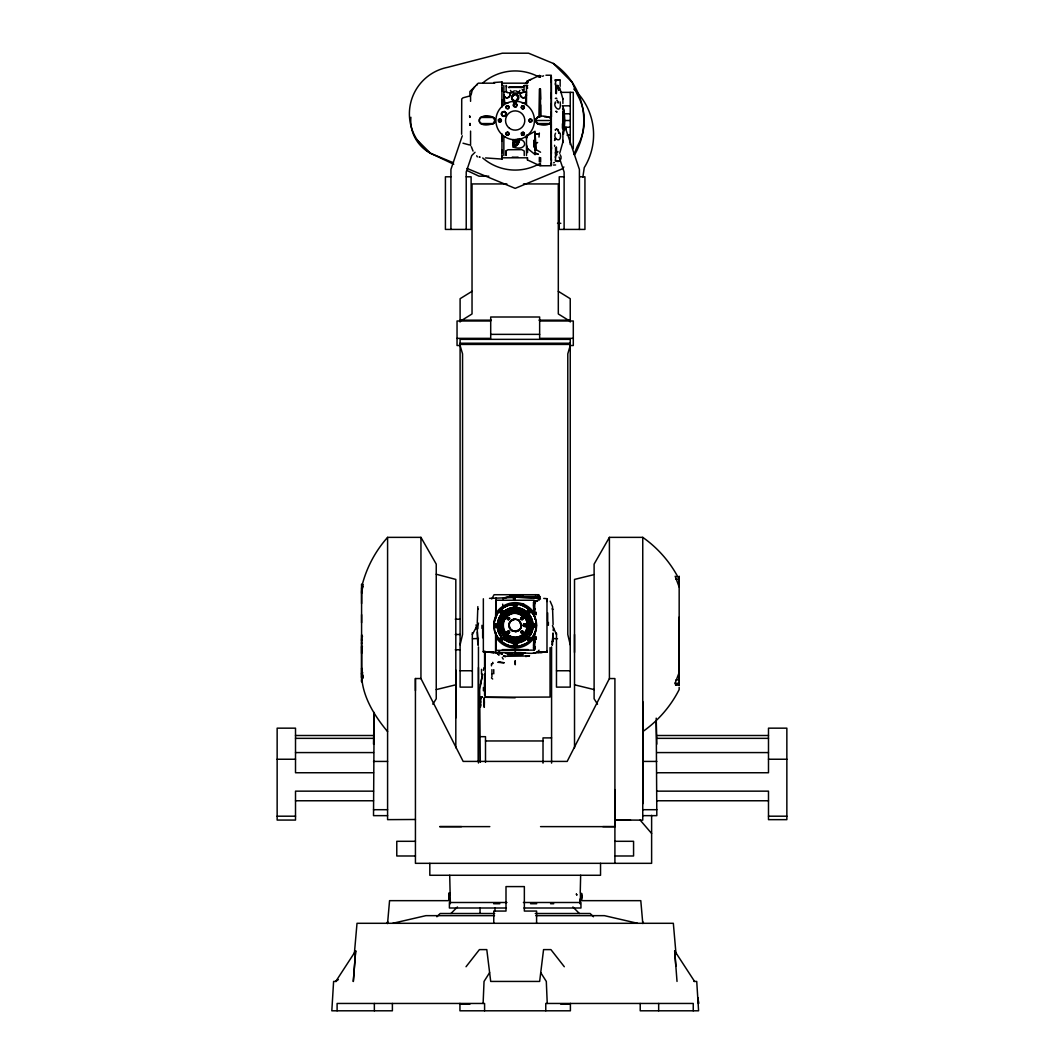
<?xml version="1.0" encoding="UTF-8"?>
<svg xmlns="http://www.w3.org/2000/svg" width="1064" height="1064" viewBox="0 0 1064 1064"><rect width="100%" height="100%" fill="white"/><g stroke="black" fill="none" stroke-linecap="round" stroke-linejoin="round"><path stroke-width="1.5" d="M361.587 653.456L361.6 634.836L362.505 636.365L361.6 636.977M361.587 643.693L361.587 642.563M361.587 622.759L361.587 614.633M361.587 603.607L361.587 590.813M361.587 588.179L361.587 591.611M373.517 744.162L374.142 712.428M448.782 897.324L448.782 893.308L448.782 899.452L448.782 896.34M455.818 717.921L455.818 670.094M459.941 1003.379L459.941 1010.8L570.397 1010.8L570.397 1003.379M478.454 761.638L478.454 667.514M480.596 706.922L480.596 704.368M480.596 698.902L480.596 696.907L482.045 696.907L480.596 696.907L480.596 698.862L481.673 696.96L480.662 698.716L481.274 697.598M483.349 651.514L493.949 652.511L483.349 651.846L483.349 598.779M484.28 701.854L484.28 703.53M484.28 700.511L484.28 702.892M484.572 685.735L484.572 682.662M485.197 679.391L485.197 677.848M485.197 667.274L485.197 665.918M485.197 655.983L485.197 651.394M496.21 632.734L496.21 650.397L534.141 650.117M496.21 617.891L496.21 600.229L534.141 600.229L534.141 614.686M506.092 155.424L506.092 150.662M506.092 155.078L506.092 153.362M532.825 623.358C532.013 615.005 524.645 607.956 516.24 607.597L516.24 609.446L514.125 609.433L514.098 607.597L514.098 609.446A15.907 15.907 0 0 0 501.583 633.572A15.907 15.907 0 0 0 528.768 633.572A15.907 15.907 0 0 0 516.24 609.446C515.402 604.432 505.506 609.911 502.913 612.465C498.684 616.508 496.635 622.679 497.699 628.438C499.455 641.486 517.064 647.816 526.693 638.799M515.176 653.043C520.549 650.995 535.631 656.515 539.036 650.184M515.176 598.314L515.176 597.197L532.253 597.729M522.823 596.558L522.823 594.723L522.77 596.558M534.141 637.469L534.141 639.823L534.141 636.605M534.141 611.029L534.141 611.84M534.753 649.186L534.753 646.792L534.753 648.335M534.753 601.985L537.533 600.881L534.753 600.987L534.753 603.833M535.059 152.91L535.059 154.559L527.558 148.481L526.494 144.983M535.059 143.866L535.059 150.077M535.644 625.832L535.644 624.794L533.862 624.794L534.753 626.337L535.631 624.807L533.875 624.807M546.989 651.235L546.989 651.953L540.565 652.432L546.989 651.953L546.989 599.005M546.989 601.506L546.989 598.673L543.744 598.42M551.391 153.455L551.272 148.481L551.391 150.051M551.272 112.106L551.272 119.567L549.689 117.186L544.422 116.84M551.272 76.142L551.272 82.194M551.272 159.041L551.272 152.232M551.272 140.435L551.338 148.96L551.272 75.225L545.952 75.225M551.272 136.751L551.272 134.995M551.272 133.825L551.272 124.089M551.391 116.92L551.391 80.013M551.272 109.339L551.272 103.474M551.272 98.034L551.272 93.073M560.143 86.317L560.143 80.133L557.084 80.066M555.341 160.079C558.148 164.149 563.268 158.762 560.143 154.759M562.896 125.858L562.896 128.239L562.896 117.931M562.896 118.995L562.896 122.387M559.691 153.322L562.896 142.004M562.896 127.866L562.896 128.877M562.896 125.432L562.896 128.239L562.896 126.935M562.896 126.124L562.896 120.684M562.896 117.545L562.896 115.949M562.896 113.383L562.896 116.535M562.896 112.305L562.896 116.215M570.238 113.782L562.896 113.782L562.896 111.6M559.691 87.687L562.896 99.005M562.896 141.352L562.896 140.435M562.896 124.302L562.896 114.54M563.508 129.768C563.042 148.362 564.346 105.376 563.122 108.914M540.539 826.622L614.912 826.648L614.912 789.608M642.749 803.799L642.749 701.548M675.693 685.229L679.151 685.016L679.151 682.45L675.693 685.229L675.135 683.115L679.151 672.528L679.164 666.024M679.164 651.288L679.164 676.438M679.164 617.12L679.151 650.104L679.164 625.472M679.164 640.927L679.164 639.717L679.164 644.93L679.164 643.454M361.587 673.126L361.587 674.257L361.587 670.107M484.28 702.799C484.28 687.49 484.266 711.191 484.28 703.078M506.092 152.551L506.304 150.689L507.994 149.745L521.786 149.652L524.206 150.968L524.246 155.57M506.637 86.703L506.185 85.453L506.145 90.626L507.302 92.661L520.376 93.233L523.914 91.85L524.166 85.453L527.717 85.453M528.369 631.098C532.399 620.418 522.384 608.794 511.225 611.561C501.609 614.779 498.178 627.388 504.735 635.075M535.059 133.545L538.291 134.357L535.059 133.545L536.283 149.718L540.552 152.219M537.48 600.907L534.753 600.974L534.753 601.705M555.554 133.213C552.11 138.932 562.444 144.677 560.143 133.106M574.52 634.49L574.52 652.418M679.151 580.891L679.164 576.209L679.164 584.282M361.587 592.927L361.6 584.415L363.143 584.548L361.587 593.26M480.609 697.598L480.596 702.652M496.21 610.709L496.21 612.891A22.637 22.637 0 0 1 534.141 612.957L534.141 616.242M533.835 141.126L534.075 140.435L534.075 142.27C533.49 136.591 533.942 152.83 533.889 143.454M581.556 896.34L581.569 893.294L581.569 897.324L581.569 896.62M679.151 685.016L679.151 672.528M361.654 668.272L362.864 677.861L361.654 668.272L361.627 678.034L362.864 677.861L361.627 675.56C362.412 696.561 374.408 715.846 387.589 731.62M491.914 673.712L491.927 676.864M551.391 161.01L551.391 158.948M534.753 642.776L534.753 641.299M535.963 637.23C535.923 644.199 535.923 632.056 535.977 639.052L535.179 638.892M533.49 597.782L538.783 598.726L539.036 600.442M501.889 107.065L501.969 81.941L493.709 82.513M679.164 579.84L679.164 680.96M477.244 623.371L477.842 606.613M483.402 690.775L483.442 687.357M551.391 78.63L551.391 77.3M361.587 638.6L361.587 641.047M540.632 124.182C535.365 126.018 534.035 116.601 539.342 116.84L539.581 88.897L539.342 116.84M539.514 165.572L539.501 163.577L539.514 165.572L527.558 159.986M534.327 144.092L534.327 145.954M476.127 625.885L476.153 624.741M477.989 624.794L477.882 628.691L476.06 628.359M553.453 629.635L553.426 630.659L553.506 627.773M579.973 903.722L580.093 898.974M580.239 892.656L580.651 875.273M476.047 628.611L476.087 627.334M551.338 148.96L551.391 147.111M553.001 633.359L552.309 644.93M517.702 140.036L517.45 142.496M553.001 633.147L552.216 645.13L552.509 644.013M534.327 140.515L534.327 143.055M483.109 1003.458L484.04 981.434L489.613 972.629M501.889 155.583L501.889 158.682L502.022 134.476M503.059 623.464C499.974 639.198 526.082 642.762 527.318 626.789C529.792 612.718 507.235 607.637 503.538 621.536M555.368 157.565L555.554 155.876L555.528 160.957M492.858 663.537L492.738 662.367M501.889 91.358L501.889 88.059M501.889 152.95L501.889 149.652M563.508 108.302L563.508 110.935M387.549 923.579L389.557 900.663L449.274 900.663M535.977 119.993C537.134 114.141 546.949 116.029 550.66 117.998C554.411 126.177 540.073 126.736 536.296 122.493L536.216 118.729L538.304 116.92M540.632 104.897L540.632 116.84L540.366 88.778L540.632 99.298M527.558 148.481L527.558 152.604M555.714 85.333L555.714 93.393M527.744 82.154L526.494 82.779L527.292 81.143L530.963 79.428M532.918 626.018C533.024 640.262 514.018 648.575 503.644 638.799M533.583 645.609L533.702 640.023M501.889 85.426L501.969 81.941M513.194 140.475L512.914 144.784A24.193 13.14 -54.3 0 0 513.194 147.085C528.635 152.285 528.21 135.248 513.194 140.475A5.506 2.993 -54.3 0 1 513.925 139.597M582.859 177.09L584.256 167.62A62.63 62.63 0 0 0 573.802 89.057M502.022 622.374L502.009 628.186M517.53 139.85L517.583 143.002L515.468 145.01M482.577 674.31L479.678 689.632L480.29 762.303M529.021 626.523C528.569 640.116 508.033 643.866 502.7 631.471M509.975 92.9C511.159 96.026 507.355 99.511 504.788 97.01M527.771 82.141L526.494 82.779L527.292 81.143L539.342 75.517M555.381 138.839L555.528 138.067L554.53 140.475L555.528 138.772M523.288 625.619L525.669 626.603A1.583 1.583 0 0 0 526.095 624.448L524.22 623.903L523.568 626.244L525.39 626.723L526.108 624.408M524.126 85.652L522.371 87.461L524.206 85.891M538.996 137.083L539.342 133.013M505.453 115.085L505.666 112.545L504.522 111.52L501.689 112.571L501.915 115.644L504.23 116.096L506.052 114.992M480.329 685.016L482.511 674.39M535.471 631.418L536.123 622.227M483.375 670.347L483.934 667.82M526.494 82.686L527.066 81.343A1.782 1.782 0 0 0 526.494 82.686L526.494 82.779M513.473 143.893L515.841 140.275M482.152 124.182L479.704 122.493C475.661 113.223 499.628 113.875 494.002 123.065C490.225 124.993 481.247 126.683 479.385 121.469C478.361 114.247 488.296 117.266 492.22 116.84L494.348 118.53L494.68 121.123L493.457 123.57L491.621 124.182M471.139 94.802L472.163 90.467L474.704 86.769M539.342 161.888L539.342 157.379M535.99 119.527L536.828 117.772L539.036 116.84M361.587 587.381C365.936 568.841 374.927 551.564 387.589 537.36L420.945 537.36L436.24 564.12L436.24 698.769L432.835 704.208M540.632 157.645L540.632 162.127M462.281 135.806L450.923 169.455L450.923 229.425M460.1 644.837L462.547 634.49L462.547 353.873L460.1 345.481L457.041 345.521L457.041 320.995L490.704 320.995M517.875 142.244L516.346 144.491M555.341 80.359L560.143 80.133M573.935 154.506L577.353 146.26A51.577 51.577 0 0 0 577.353 94.749L572.233 82.38L553.293 63.441L528.555 53.2L502.328 53.2L447.558 67.351A47.415 47.415 0 0 0 430.468 153.282L453.49 162.819M539.342 75.97L539.581 77.06L539.581 75.424M502.594 620.498L503.418 618.716M526.933 631.91L527.744 630.127M527.558 81.596L527.558 83.032M362.718 672.448L361.547 674.842L363.196 676.518M527.292 159.853L527.558 158.257M679.164 579.414C670.692 562.657 658.124 548.146 642.749 537.36L609.406 537.36L609.406 678.553L567.178 761.412L463.159 761.412L420.945 678.553L420.945 537.36M480.662 698.716L481.699 696.92M533.41 648.362L533.955 640.781M497.101 614.287L494.215 622.227L494.64 630.473A20.535 20.535 0 0 0 498.218 638.014L500.984 640.807L503.006 639.105L501.317 637.496L499.641 639.238C506.597 648.747 522.504 648.654 530.417 640.116L529.726 637.615C526.747 636.485 526.747 641.831 529.726 640.701C535.192 635.594 537.586 627.414 535.711 620.152A20.535 20.535 0 0 0 532.12 612.611L526.042 607.145A20.535 20.535 0 0 0 518.101 604.325L507.754 605.469L502.966 607.97L499.641 611.374C500.812 616.309 505.573 609.167 500.625 609.925L498.218 612.611A20.535 20.535 0 0 0 494.64 620.152L494.002 625.871L496.329 626.829A1.689 1.689 0 0 0 496.329 623.797L494.068 624.621L494.215 628.398M500.758 618.556L501.596 617.027M534.341 634.304L528.835 641.512M472.336 634.49L478.547 623.132M491.741 598.979L494.068 594.723L538.73 594.723L538.73 596.558M560.143 101.931C561.898 115.776 552.03 105.841 555.554 102.61M386.791 923.299L387.722 921.637M516.2 644.89L514.657 645.782L514.138 644.89L515.681 643.999L515.681 645.782L514.151 644.89L515.681 644.013M609.406 537.36L594.111 564.12L594.111 574.307M556.033 155.105L556.445 154.386L555.98 155.211M476.685 85.253L477.337 84.162M511.505 620.006C508.18 622.919 508.233 628.891 512.516 630.819L509.496 628.239L508.738 625.379L509.47 622.4L511.505 620.006L514.271 618.969L518.926 620.059L521.599 625.246L520.881 628.226L518.846 630.62L516.08 631.657L511.425 630.566M518.846 630.62C522.158 627.707 522.118 621.735 517.822 619.793L518.926 620.059M518.979 91.757L519.91 90.427M485.53 157.924L501.969 159.081L501.902 157.805L527.571 157.805M466.032 966.737L479.425 949.607L486.793 949.607L490.704 981.434L539.648 981.434L543.558 949.607L550.913 949.607L564.306 966.737M528.21 637.363C534.221 631.072 534.474 620.379 528.702 613.835M520.801 631.63L522.996 631.324L522.996 632.934L521.679 633.399L520.682 632.136L521.427 630.965L522.703 631.045L523.275 632.388L522.211 633.413L520.708 632.388M521.865 102.769L525.576 102.769L526.494 91.85L520.376 92.9C519.179 96.026 522.983 99.511 525.563 97.01M491.741 664.042L492.672 663.284M517.011 143.254L515.495 144.704M514.923 140.448L513.407 142.869L513.846 144.957M525.576 96.997L526.494 94.802A3.059 3.059 0 0 1 523.461 97.861A3.059 3.059 0 0 1 520.376 94.802M523.554 89.921L522.145 89.575L522.956 89.948M556.233 155.184L556.804 154.559L556.046 155.357M527.558 135.54L526.494 138.054L527.558 135.54L535.059 131.258L535.059 154.559M475.143 86.33L469.889 91.57L469.889 96.478M475.595 85.865L478.281 83.178L494.68 83.178M475.036 152.272L471.764 155.544L466.218 171.969L466.218 229.425M563.88 166.995L561.819 169.043L515.176 188.368L467.069 168.445M436.892 916.769L440.15 913.511L494.64 913.511M450.923 913.511L457.454 906.98M498.989 611.614L504.123 607.225L509.071 605.044M361.587 587.927L363.037 586.636M516.918 100.136L518.301 97.715L516.479 94.43L518.314 96.265L517.729 95.707A3.152 3.152 0 0 1 515.827 100.641A3.152 3.152 0 0 1 512.09 96.904A3.152 3.152 0 0 1 517.024 95.015L516.067 94.576M510.654 621.163L515.176 619.182L514.271 618.969M519.697 629.462L515.176 631.444L516.08 631.657M506.318 612.864C489.746 623.438 508.379 650.091 524.033 637.762C540.605 627.188 521.958 600.535 506.318 612.864L508.792 611.414M642.749 731.62C658.124 720.833 670.692 706.323 679.164 689.565L679.164 687.331M539.036 651.713L536.509 652.378M515.335 141.352L516.027 140.834M539.342 165.213L539.342 164.441M536.283 143.467L537.626 142.496M338.392 979.545L335.785 981.434L355.655 950.884L353.315 981.434L355.655 950.884L354.352 953.743L357.012 923.299L673.339 923.299L675.986 953.743L674.669 950.87L677.023 981.434M526.999 655.663L525.709 656.528L529.593 655.73L528.356 656.102M509.975 93.02L514.431 90.866M516.399 100.481L518.301 97.063L515.827 94.457M461.43 320.543L472.03 313.96L472.03 183.939L506.876 183.939M361.587 647.271L362.465 646.739L361.587 646.181M510.574 614.194C500.692 617.878 501.051 633.306 510.999 636.658M494.707 624.807L496.476 624.794L495.598 626.337L494.694 624.807L495.598 626.337M521.546 639.211L524.033 637.762M472.03 291.323L460.1 298.705L460.1 322.02M504.296 598.034L505.307 597.503L502.979 598.646M526.215 643.401L519.964 645.968M520.429 637.722L521.679 637.097M509.935 610.909C495.172 615.511 497.806 639.398 513.34 640.555M520.402 639.717C535.179 635.115 532.532 611.228 517.011 610.071M554.437 162.46L553.652 162.805M508.871 639.943C525.922 648.202 540.246 621.03 523.475 611.84C510.614 602.716 492.871 619.86 501.33 633.186M503.618 598.5L509.869 596.372L517.955 596.039M517.357 637.363L521.307 635.647A12.356 12.356 0 0 0 526.72 628.811L526.84 621.669M542.441 76.289L543.544 75.823M522.836 108.794L523.993 108.368L523.98 106.227L522.238 105.828L521.293 107.477L522.158 108.661L523.953 108.302L524.299 106.799L522.943 105.722M507.515 132.215L505.999 133.412L506.384 134.796L508.1 135.195L509.058 133.532L508.18 132.362L506.384 132.721L505.972 133.971L507.395 135.301M536.283 149.718L535.352 149.984L535.352 142.004M469.304 96.119L463 97.808L461.723 99.005L461.63 134.264M502.301 112.026L504.137 111.547L506.451 113.143L505.586 116.282L503.073 116.348L501.29 114.26L501.689 112.571L504.137 111.547M436.24 689.592L455.818 684.804M501.344 637.482L500.519 637.682A1.689 1.689 0 0 0 499.801 639.876L502.062 640.674A1.689 1.689 0 0 0 502.647 638.107M392.802 923.299L425.919 915.652L494.494 915.652M515.176 607.411L515.934 607.238A1.689 1.689 0 0 0 515.747 604.153L513.646 605.044L514.816 607.384L516.865 605.788L515.88 604.179L514.604 604.153A1.689 1.689 0 0 0 514.417 607.238M516.506 639.517L521.174 638.493L515.987 639.57L508.659 638.121L515.987 639.57M516.506 102.902L513.327 102.769M513.54 611.507L509.151 612.784L511.225 611.561L515.841 611.428M510.334 610.164L514.537 609.419M528.808 655.983L503.285 656.315M514.098 607.85L511.97 608.089A17.144 17.144 0 0 0 502.328 613.383C478.853 651.554 551.498 651.554 528.023 613.383A17.144 17.144 0 0 0 518.381 608.089L516.24 607.85M511.438 604.458L519.006 604.485M535.205 637.748L535.977 637.695M541.669 652.352L546.989 651.966L533.516 652.844M537.786 652.604L546.989 651.953M513.021 101.359L517.33 101.359M517.33 139.663L513.021 139.663M489.507 598.367L515.176 597.476M496.01 598.008L495.598 616.415M528.289 649.599L502.341 649.625M553.373 165.053L555.594 164.973M472.522 638.719L478.454 638.506M675.986 679.896L679.151 679.816M485.197 651.953L485.197 697.266L550.048 697.066L550.048 647.59M555.341 98.407L556.233 98.407M556.046 98.407L556.804 98.393M537.839 595.574L538.796 595.574L538.796 596.558M540.459 165.785L551.272 165.731L551.272 131.617M415.439 819.493L387.589 819.639L387.589 537.36M520.841 87.461C526.786 87.381 503.604 87.394 509.51 87.461M562.271 1004.03L569.173 1003.924L560.622 1004.044M544.422 124.182L549.689 123.823L551.272 121.442L551.272 127.547M557.084 160.943L560.143 160.943M512.888 610.138L519.604 610.669M517.463 640.488L510.747 639.956M502.873 83.178L527.465 83.178M509.443 86.849L520.894 86.849M503.857 91.85L506.424 91.85M560.529 92.355L573.297 92.355L573.297 148.654M508.486 102.769L504.775 102.769L503.857 94.802A3.059 3.059 0 0 0 506.876 97.861A3.059 3.059 0 0 0 509.975 94.802M562.244 105.828L570.238 105.828M480.596 117.452L493.457 117.452A3.059 3.059 0 0 1 494.68 119.9M535.977 120.511L551.312 120.511M564.372 120.511L570.238 120.511M480.596 123.57L493.457 123.57A3.059 3.059 0 0 0 494.68 121.123M537.2 123.57L550.048 123.57M562.896 127.241L570.238 127.241M567.046 135.195L570.238 135.195M488.802 176.185L479.013 176.185L467.123 170.573M450.923 176.797L445.417 176.797L445.417 229.425L471.113 229.425L471.113 176.797L466.218 176.797M564.12 176.797L559.225 176.797L559.225 229.425L584.934 229.425L584.934 176.797L580.106 176.797M523.475 183.939L558.307 183.939L558.307 313.96L568.921 320.543M557.523 223.307L560.821 223.307M460.1 320.171L491.342 320.171M539.009 320.171L570.238 320.171M539.648 320.995L573.297 320.995L573.297 345.521L570.238 345.521L567.79 353.873L567.79 634.49L570.238 644.837M490.704 334.362L539.648 334.362M457.041 338.352L490.704 338.352L490.704 317.005L539.648 317.005L539.648 338.352L573.297 338.352M460.1 343.233L570.238 343.233M460.1 344.43L570.238 344.43M520.07 595.946L517.689 595.946L519.006 595.946M540.246 596.558L515.176 596.558L515.176 600.296M455.272 619.195L460.1 619.195M455.272 634.49L460.1 634.49M455.272 649.785L460.1 649.785M460.1 670.759L472.336 670.759M556.472 670.759L570.238 670.759M609.406 678.553L614.912 678.553L614.912 863.33M374.129 720.607L373.517 815.649L387.589 815.649M656.209 720.607L656.821 815.649L642.749 815.649M295.513 735.503L373.517 735.503M656.821 735.503L768.487 735.503M480.29 736.674L485.503 736.674L485.503 762.303M551.578 737.897L543.012 737.897L543.012 763.127M295.513 738.35L373.517 738.35M656.821 738.35L768.487 738.35M485.503 740.956L543.012 740.956M656.821 744.162L656.209 718.147M295.513 752.581L373.517 752.581M656.821 752.581L768.487 752.581M277.145 759.244L295.513 759.244M768.487 759.244L786.855 759.244M373.517 761.425L387.589 761.425M642.749 761.425L656.821 761.425M373.517 772.743L295.513 772.743L295.513 728.162L277.145 728.162L277.145 820.065L295.513 820.065L295.513 791.151L373.517 791.151M656.821 772.743L768.487 772.743L768.487 728.162L786.855 728.162L786.855 819.652L768.487 819.652L768.487 791.151L656.821 791.151M295.513 800.766L373.517 800.766M656.821 800.766L768.487 800.766M373.517 809.704L387.589 809.704M642.749 809.704L656.821 809.704M277.145 816.194L295.513 816.194M768.487 816.194L786.855 816.194M630.5 820.144L614.912 819.985L642.749 820.144L642.749 537.36M489.812 826.622L439.764 826.622L461.523 826.622M415.439 841.305L396.779 841.305L396.779 855.988L415.439 855.988M614.912 841.305L633.572 841.305L633.572 855.988L614.912 855.988M579.641 900.663L640.794 900.663L642.789 923.525M506.943 902.498L449.394 902.498L449.394 908.004L506.398 908.004M523.408 902.498L580.957 902.498L580.957 908.004L523.953 908.004M493.643 903.722L499.801 903.722M530.55 903.722L536.695 903.722M550.567 903.722L553.706 903.722M535.272 913.511L590.188 913.511L593.459 916.769M535.844 915.652L604.418 915.652L637.549 923.299M336.357 981.434L333.604 981.434L331.822 1010.8L392.39 1010.8L392.39 1003.458M693.981 981.434L696.734 981.434L698.582 1010.8L640.222 1010.8L640.222 1003.458M535.298 594.723L535.963 594.723M651.62 815.343L651.62 863.33L415.439 863.33L415.426 678.526L420.945 678.553M602.822 826.622L614.912 826.648M516.718 646.433C507.076 647.284 497.593 640.674 494.88 631.418M485.197 697.266L515.176 697.784M449.394 899.492L450.258 897.537L449.952 893.294M515.176 597.197L539.993 598.168M553.067 638.56L557.523 638.719M513.752 638.719L515.176 638.772M495.598 634.211L495.585 652.578L515.176 652.618M496.755 652.644L483.349 651.846L496.157 652.618M487.458 652.126L491.555 652.378M580.425 899.452L580.439 893.308L581.569 894.359M492.672 679.018L491.462 677.941M524.499 623.797L526.095 624.448M515.787 90.866L520.376 93.02M515.043 613.103L518.607 613.569L524.565 617.812M536.509 598.247L539.036 598.926M675.68 578.936L679.151 579.508L679.125 586.929L675.174 576.276L676.265 576.701M675.135 683.115L679.164 683.78M504.562 656.422L505.573 656.594L503.738 655.956M514.683 145.196L513.659 144.012M517.37 611.414L519.378 611.88M528.289 612.984L530.564 612.119L529.726 609.925C526.653 608.754 526.826 614.34 529.832 612.944A1.689 1.689 0 0 0 530.537 610.749L528.289 609.951A1.689 1.689 0 0 0 527.704 612.518M517.915 611.521L519.272 611.84M574.52 684.804L594.111 689.592M436.24 574.241L455.818 579.428L455.818 747.793M463 143.201L469.304 144.904M518.221 611.321L520.017 611.867M502.235 654.347L499.615 653.203M522.225 603.581L523.874 604.153M521.267 605.044L528.835 609.113L533.25 614.287M519.219 612.438L521.32 613.33M509.018 637.296L511.146 638.201M510.973 640.648L505.467 637.908L500.386 631.178M538.278 124.102L535.977 121.176M450.072 893.76L449.54 895.183L448.782 894.678M453.743 164.255L431.944 153.961A37.001 37.001 0 0 1 410.877 117.266M556.046 80.239L555.328 79.853L556.033 80.731M556.233 80.359L555.328 79.853L555.98 80.638M558.307 291.323L570.238 298.705L570.238 322.02M533.875 625.818L534.753 626.324M495.598 624.289L496.476 625.818M498.311 654.48L499.122 655.025M506.584 635.7L507.741 636.538A13.46 13.46 0 0 0 528.609 626.164A13.46 13.46 0 0 0 509.191 613.25A13.46 13.46 0 0 0 507.728 636.525M527.212 612.252L523.86 609.818L517.955 607.783A17.742 17.742 0 0 0 515.176 607.571M497.234 653.522L498.604 654.679M417.381 140.195L430.468 153.282M572.898 906.98L579.414 913.511M515.907 139.411A3.644 1.982 -54.3 0 0 513.048 143.055L513.673 145.409L513.207 143.693M504.775 96.997L503.857 94.802M651.62 833.471L640.116 820.038M513.034 144.731L513.473 145.263A3.644 1.982 -54.3 0 0 515.082 145.263M540.632 165.572L540.459 163.75M510.441 90.427L511.358 91.757M500.812 635.74C492.898 625.765 499.734 609.246 512.396 607.783A17.742 17.742 0 0 1 513.779 607.624M694.566 981.434L674.682 950.884L675.853 966.152M516.585 652.405L517.064 653.15M540.725 972.629L546.311 981.434L547.242 1003.458M597.503 704.208L594.111 698.769L594.111 574.613L574.52 579.414L574.52 747.793M502.261 657.579L503.219 659.148M476.685 155.77L477.337 156.86M503.458 633.12L501.703 629.423M503.791 632.96L502.062 629.343M642.629 921.637L643.547 923.299M533.423 602.264L533.955 609.845M501.836 630.274L502.567 631.763A14.071 14.071 0 0 1 502.168 630.699L501.663 629.303M550.154 601.187L552.509 606.626L553.107 624.595M538.424 594.723L540.432 599.138M552.469 625.659L556.472 634.49M527.425 618.676L529.287 622.945M471.365 146.752L473.041 151.075M558.055 102.543L557.124 100.162L558.201 102.995M565.476 128.119L579.414 169.455L579.414 229.425M559.079 157.033L564.12 171.969L564.12 229.425M557.762 85.226L558.813 90.427L558.015 86.011M534.966 641.153L535.285 642.257M478.042 644.93L477.31 632.082M533.49 604.791L533.702 610.523M529.353 622.693C526.547 603.142 494.933 611.015 501.37 629.502C506.038 647.963 535.87 638.121 528.715 620.644L529.127 622.546M478.135 645.13L477.803 643.401M501.423 113.622L501.849 115.364M528.635 621.203L528.968 622.586M555.514 102.796L555.328 101.958M512.289 98.846L512.196 96.585L514.856 94.443L512.316 96.225L512.17 98.606M501.902 157.805L501.969 159.081M555.528 80.066L555.554 85.147L555.381 83.524M527.199 85.825L527.558 88.352M555.355 152.298L555.714 155.677L555.475 147.657M361.6 584.415L361.866 586.902M502.673 604.153L502.833 605.749M554.597 145.276L554.677 146.433M502.022 106.533L501.889 99.657M477.723 642.137L477.257 629.223M558.919 133.146C557.549 127.88 557.829 128.332 558.919 133.346M449.7 875.273L450.152 894.239M450.258 898.974L450.365 903.722M551.391 164.867L551.391 162.393M361.627 675.56L361.627 678.034M491.462 663.803L491.462 665.851M551.272 163.617L551.272 164.76M534.753 608.568L534.753 609.446M496.21 637.668L496.21 637.735A22.637 22.637 0 0 0 534.141 637.668L534.141 633.585M484.586 695.204L484.586 674.177M484.266 704.235L484.28 707.4L484.28 701.548M415.426 678.526L415.439 690.642M361.587 646.553L361.587 681.612L361.587 679.643M693.249 1010.8L693.249 1003.458L545.766 1003.458L545.766 1010.8M658.669 1003.458L658.669 1010.8M600.535 863.33L600.535 875.273L429.816 875.273L429.816 863.33M570.238 92.355L570.238 144.505M565.995 127.241L565.995 129.662M563.508 126.244L563.508 130.074M562.896 98.473L562.896 103.474M562.896 135.607L562.896 142.536M562.444 123.73L562.444 128.279M556.472 633.133L556.472 687.118L570.238 687.118L570.238 339.35L460.1 339.35L460.1 687.118L472.336 687.118L472.336 632.654M551.578 646.912L551.578 763.127M548.372 622.147L548.372 625.313M547.681 612.877L547.681 620.964M536.589 923.299L536.589 911.063L524.353 911.063L524.353 886.591L505.999 886.591L505.999 911.063L493.763 911.063L493.763 923.299M535.977 612.492L535.977 614.274M534.753 600.974L534.753 612.438M534.753 616.335L534.753 619.248M534.753 631.883L534.753 636.871M534.753 639.225L534.753 649.639M534.327 139.929L534.327 147.218M534.141 638.56L534.141 650.397M526.494 85.453L526.494 104.485M526.494 135.075L526.494 155.57M515.176 649.027L515.176 653.429M513.486 599.232L513.486 595.986L516.851 595.986A29.366 29.366 0 0 1 523.408 597.117M503.857 85.453L503.857 104.485M503.857 136.538L503.857 155.57M501.889 133.944L501.889 141.352M496.21 624.488L496.21 627.787M494.986 908.004L494.986 911.183M493.763 669.642L493.763 673.818M491.927 669.642L491.927 673.818M484.586 651.341L484.586 668.139M484.586 1010.8L484.586 1003.458L337.102 1003.458L337.102 1010.8M482.657 629.662L482.657 637.748M481.965 625.313L481.965 628.478M481.513 669.336L481.513 674.111M480.596 700.857L480.596 705.645M480.05 908.004L480.05 912.779M478.454 646.912L478.454 763.008M470.567 95.441L470.567 101.333M470.567 131.111L470.567 145.582M374.355 1003.458L374.355 1010.8M374.129 712.84L374.129 744.162M361.587 592.568L361.587 669.828M518.048 157.113A36.708 36.708 0 0 1 512.289 157.113M562.723 106.546A49.569 49.569 0 0 1 562.723 134.476M538.304 164.348A49.569 49.569 0 0 1 482.71 157.964M482.71 83.045A49.569 49.569 0 0 1 539.541 77.353M519.405 138.639A5.506 2.993 -54.3 0 1 517.942 144.132A5.506 2.993 -54.3 0 1 513.194 147.085M517.796 139.411A3.644 1.982 -54.3 0 1 517.969 142.017A3.644 1.982 -54.3 0 1 515.721 144.904M553.293 63.441A68.628 68.628 0 0 1 574.706 154.652M523.182 625.566A1.583 1.583 0 0 1 524.379 623.757M525.097 652.95A29.366 29.366 0 0 1 505.24 652.95M502.78 598.686A29.366 29.366 0 0 1 516.293 595.96M520.642 596.425A29.805 29.805 0 0 1 522.916 596.957M517.596 612.066A13.26 13.26 0 0 1 519.445 612.532M503.432 631.91A13.845 13.845 0 0 1 502.594 630.141M503.179 613.742A16.532 16.532 0 0 1 504.043 612.904M533.436 626.364A1.689 1.689 0 0 0 534.022 626.829C537.054 628.066 537.054 622.56 534.022 623.797A1.689 1.689 0 0 0 533.117 624.94M581.569 898.748L581.569 899.452L581.569 895.449L581.569 898.748M581.569 895.436L581.569 896.127L581.569 895.436M515.255 661.595L515.269 664.747L515.269 660.624L515.255 661.595M535.963 612.944C535.91 618.61 535.977 609.499 535.963 612.944M556.379 147.258L556.326 155.304L556.379 147.258M484.24 703.424L484.027 704.98L484.014 700.059L484.24 703.424M556.485 89.669L556.326 93.672L556.326 85.705L556.485 89.669M500.107 623.65L500.984 630.686L505.44 636.95A14.869 14.869 0 0 0 510.813 639.823L519.538 639.823A14.869 14.869 0 0 0 524.911 636.95C532.067 631.298 532.067 619.328 524.911 613.675A14.869 14.869 0 0 0 519.538 610.803L510.813 610.803A14.869 14.869 0 0 0 505.44 613.675L501.689 618.384L500.107 623.65M469.982 123.477L469.929 125.339L469.982 123.477M507.169 631.63L508.353 633.413L509.643 632.388L509.084 631.045L507.807 630.965L507.049 632.136L508.06 633.399L509.363 632.934L509.363 631.324L507.169 631.63M509.643 618.237L508.353 619.78L507.049 618.49L507.807 617.346L509.363 617.692L509.363 619.301L508.353 619.78L507.169 618.995L507.448 617.586L509.643 618.237M523.275 618.237L521.985 619.78L520.682 618.49L521.427 617.346L522.996 617.692L522.996 619.301L521.985 619.78L520.801 618.995L521.081 617.586L523.275 618.237M532 120.511L530.457 122.054L528.941 120.299L530.311 118.955L532 120.511M517.024 105.07L515.375 107.038L513.327 105.07L515.176 103.368L517.024 105.07M536.442 625.313L534.421 626.975L533.064 625.366L535.086 623.65L536.456 625.273M494.015 624.741L495.252 626.975L497.141 625.978L495.93 623.65L494.015 624.741M535.099 608.781L534.979 609.539L535.099 608.781M515.176 654.706L507.528 653.668L507.528 654.679L522.823 654.679L522.823 653.668L515.176 654.679M540.632 75.637L540.379 76.874L540.632 75.637M513.633 644.239L514.484 646.447L516.279 646.181C518.288 644.412 514.683 641.778 513.633 644.239M534.075 144.877L534.075 146.712L534.075 144.877M477.723 609.512L477.936 608.741L477.723 609.512M552.695 640.767L552.402 641.885L552.695 640.767M498.537 119.713L499.122 121.868L501.171 121.336L500.665 119.168L498.537 119.713M529.992 611.202L528.755 612.465L528.023 611.734L529.287 610.47L529.752 612.199L528.037 611.734L528.303 610.749L529.992 611.202M500.612 638.44L501.064 640.156L502.062 639.89L501.609 638.161L500.333 639.424L502.048 639.89L501.596 638.174L500.612 638.44M509.058 107.451L508.18 108.661L506.304 108.209L506.291 106.307L508.193 105.881A1.529 1.529 0 0 1 508.725 108.209A1.529 1.529 0 0 1 506.331 108.209A1.529 1.529 0 0 1 506.863 105.881L508.432 106.014L509.058 107.451M521.559 132.867L521.905 134.995L524.047 134.716L523.501 132.362L521.559 132.867M557.416 152.165L557.11 152.817L557.802 151.5L557.416 152.165M514.763 142.124L514.364 142.909L514.763 142.124M514.657 604.844L514.657 606.626L515.694 606.626L516.213 605.735L514.657 604.844L514.67 606.613L516.186 605.735L514.67 604.857M502.314 611.734L500.599 612.199L500.333 611.188L502.062 610.736L501.596 612.465L500.346 611.202L501.064 610.483L502.314 611.734M530.537 639.876L528.289 640.674A1.689 1.689 0 0 1 528.289 637.642L529.832 637.682A1.689 1.689 0 0 1 530.537 639.876M528.742 638.161L528.01 638.905L529.274 640.156L530.018 639.424L528.742 638.161M500.612 609.938L499.801 610.749A1.689 1.689 0 0 0 500.519 612.944L502.062 612.984A1.689 1.689 0 0 0 502.062 609.951L500.612 609.938M529.992 639.424L528.303 639.876L528.037 638.892L528.768 638.174L529.992 639.424M556.804 128.957L555.328 129.901L556.804 128.957M479.877 157.06L479.119 157.007L479.811 157.1M515.176 643.215L514.417 643.388A1.689 1.689 0 0 0 514.604 646.473L515.747 646.473A1.689 1.689 0 0 0 515.934 643.388L515.176 643.215M515.974 106.865L514.378 106.865A1.835 1.835 0 0 1 513.739 104.059A1.835 1.835 0 0 1 516.612 104.059A1.835 1.835 0 0 1 515.974 106.865M499.867 118.982L499.216 119.128A1.529 1.529 0 0 0 498.684 121.456A1.529 1.529 0 0 0 501.078 121.456A1.529 1.529 0 0 0 500.546 119.128L499.867 118.982M523.488 135.128L522.158 135.128A1.529 1.529 0 0 1 521.626 132.8A1.529 1.529 0 0 1 524.02 132.8A1.529 1.529 0 0 1 523.488 135.128M500.053 662.274L497.832 662.274L504.23 662.766L500.053 662.274M469.729 1004.044L461.164 1003.924L469.729 1004.044M535.897 153.389L535.059 153.163L538.371 154.28L535.897 153.389M556.033 111.348L556.831 111.92L556.033 111.348M500.173 652.644L498.79 651.939L502.434 653.855L500.173 652.644M519.272 620.738L517.663 619.727A6.118 6.118 0 0 0 509.084 624.674L509.869 628.372L512.688 630.899A6.118 6.118 0 0 0 521.254 625.951L519.272 620.738M576.382 894.119L576.834 894.917L576.382 894.119M557.456 87.408L557.084 86.822L557.509 87.514M469.796 116.508L469.557 115.883L469.982 117.399L469.796 116.508M552.615 609.512L552.402 608.741L552.615 609.512M477.936 641.885L477.643 640.767L477.936 641.885M698.582 1003.458L698.051 997.952L698.529 1003.458M516.266 145.236A3.644 1.982 -54.3 0 0 518.288 139.77A3.644 1.982 -54.3 0 0 513.686 142.948A3.644 1.982 -54.3 0 0 516.266 145.236M512.928 100.428A3.644 3.644 0 0 0 518.78 98.074A3.644 3.644 0 0 0 513.819 94.177A3.644 3.644 0 0 0 512.928 100.428M516.107 145.396A3.152 1.716 -54.3 0 0 518.54 140.674A3.152 1.716 -54.3 0 0 514.59 142.603A3.152 1.716 -54.3 0 0 516.107 145.396M505.533 137.203A19.272 19.272 0 0 0 534.447 120.511A19.272 19.272 0 0 0 505.533 103.82A19.272 19.272 0 0 0 505.533 137.203M509.51 128.305A9.643 9.643 0 0 0 524.752 121.509A9.643 9.643 0 0 0 511.252 111.707A9.643 9.643 0 0 0 509.51 128.305M521.786 108.382A1.529 1.529 0 0 0 524.313 107.597A1.529 1.529 0 0 0 522.371 105.802A1.529 1.529 0 0 0 521.786 108.382M529.433 121.629A1.529 1.529 0 0 0 531.96 120.844A1.529 1.529 0 0 0 530.018 119.048A1.529 1.529 0 0 0 529.433 121.629M506.491 134.875A1.529 1.529 0 0 0 509.018 134.091A1.529 1.529 0 0 0 507.076 132.295A1.529 1.529 0 0 0 506.491 134.875M507.102 634.516A12.236 12.236 0 0 0 527.172 627.693A12.236 12.236 0 0 0 511.239 613.729A12.236 12.236 0 0 0 507.102 634.516M503.791 643.454A21.413 21.413 0 0 0 536.575 626.098A21.413 21.413 0 0 0 505.147 606.387A21.413 21.413 0 0 0 503.791 643.454"/></g></svg>
